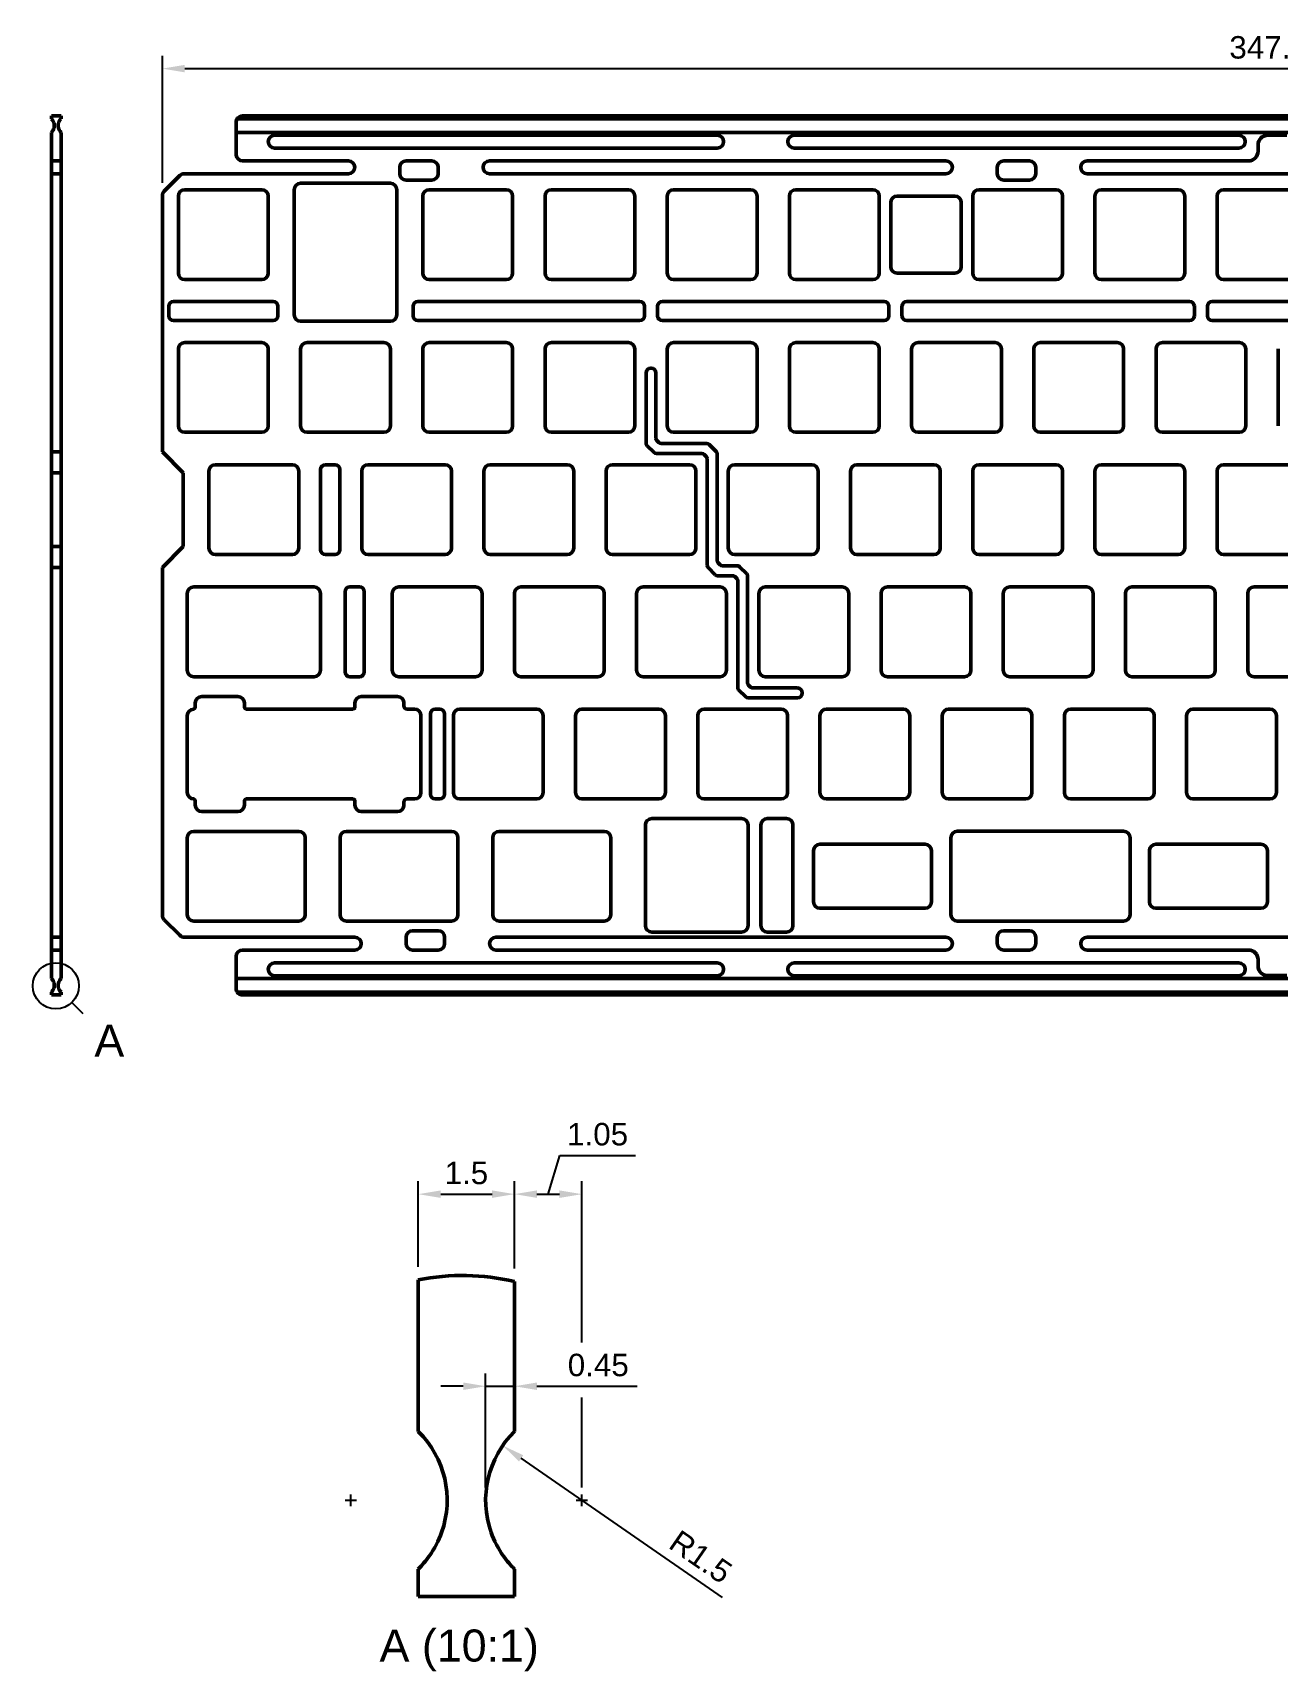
# Model space of a CAD drawing. Header units: millimetres. Extents: x 28 to 419, y 1 to 276.
# Drawn here: x 27.9 to 222, y 20.5 to 275.9 of the extents above; entities that cross this region are included whole.
import ezdxf

# ---------------------------------------------------------------- set-up
doc = ezdxf.new("R2010")
doc.units = ezdxf.units.MM
doc.header["$LTSCALE"] = 0.75
doc.linetypes.add('CENTER2', pattern=[28.575, 19.05, -3.175, 3.175, -3.175])
for name, color, linetype, lineweight in [('Annotations', 7, 'Continuous', 25), ('Center Lines', 7, 'CENTER2', 25), ('Dimensions', 7, 'Continuous', 25), ('Visible', 7, 'Continuous', 50)]:
    doc.layers.add(name, color=color, linetype=linetype, lineweight=lineweight)
doc.styles.get("Standard").update_dxf_attribs({"font": 'arial.ttf'})
doc.dimstyles.new('ISO-25', dxfattribs={"dimtxt": 3.5, "dimasz": 3.5, "dimexe": 2, "dimexo": 2, "dimgap": 1.5, "dimtad": 1, "dimdsep": 46, "dimtxsty": 'Standard', "dimcen": 0, "dimclrd": 256, "dimclre": 256, "dimclrt": 256, "dimazin": 2, "dimtp": 0.1, "dimtm": 0.1, "dimtfac": 0.714, "dimtmove": 0, "dimatfit": 3, "dimfxl": 1, "dimarcsym": 0})

# ---------------------------------------------------------------- blocks, each defined once
blk = doc.blocks.new('*U5')
at = {"layer": 'Center Lines', "color": 0, "linetype": 'Continuous', "ltscale": 0.75, "transparency": 16777216}
for p, q in [((-0.892969, 0), (0.892969, 0)), ((0, -0.892969), (0, 0.892969))]:
    blk.add_line(p, q, dxfattribs=at)
blk = doc.blocks.new('*U6')
at = {"layer": 'Center Lines', "color": 0, "linetype": 'Continuous', "ltscale": 0.75, "transparency": 16777216}
for p, q in [((-0.892969, 0), (0.892969, 0)), ((0, -0.892969), (0, 0.892969))]:
    blk.add_line(p, q, dxfattribs=at)
blk = doc.blocks.new('*D14')
at = {"layer": 'Defpoints', "color": 0, "transparency": 16777216}
for p in [(102.968876, 94.857708), (87.968876, 81.507489), (102.968876, 81.2521)]:
    blk.add_point(p, dxfattribs=at)
at = {"layer": 'Dimensions', "lineweight": -2, "transparency": 16777216}
for p, q in [((87.968876, 83.507489), (87.968876, 96.857708)), ((91.468876, 94.857708), (99.468876, 94.857708)), ((102.968876, 83.2521), (102.968876, 96.857708))]:
    blk.add_line(p, q, dxfattribs=at)
at = {"layer": 'Dimensions', "transparency": 16777216}
for points in [[(91.468876, 95.441042), (91.468876, 94.274375), (87.968876, 94.857708)], [(99.468876, 95.441042), (99.468876, 94.274375), (102.968876, 94.857708)]]:
    blk.add_solid(points, dxfattribs=at)
at = {"layer": 'Dimensions', "transparency": 16777216, "insert": (95.468876, 98.144714), "char_height": 3.5, "attachment_point": 5}
blk.add_mtext('1.5', dxfattribs=at)
blk = doc.blocks.new('*D15')
at = {"layer": 'Defpoints', "color": 0, "transparency": 16777216}
for p in [(113.468876, 94.857708), (102.968876, 81.2521), (113.468876, 47.137502)]:
    blk.add_point(p, dxfattribs=at)
at = {"layer": 'Dimensions', "lineweight": -2, "transparency": 16777216}
for p, q in [((108.218876, 94.857708), (110.029977, 100.894714)), ((110.029977, 100.894714), (121.818177, 100.894714)), ((102.968876, 83.2521), (102.968876, 96.857708)), ((106.468876, 94.857708), (109.968876, 94.857708)), ((113.468876, 71.741463), (113.468876, 96.857708)), ((113.468876, 49.137502), (113.468876, 63.167452))]:
    blk.add_line(p, q, dxfattribs=at)
at = {"layer": 'Dimensions', "transparency": 16777216}
for points in [[(106.468876, 95.441042), (106.468876, 94.274375), (102.968876, 94.857708)], [(109.968876, 95.441042), (109.968876, 94.274375), (113.468876, 94.857708)]]:
    blk.add_solid(points, dxfattribs=at)
at = {"layer": 'Dimensions', "transparency": 16777216, "insert": (115.924077, 104.181719), "char_height": 3.5, "attachment_point": 5}
blk.add_mtext('1.05', dxfattribs=at)
blk = doc.blocks.new('*D16')
at = {"layer": 'Defpoints', "color": 0, "transparency": 16777216}
for p in [(98.468876, 64.917452), (102.968876, 57.849644), (98.468876, 47.137502)]:
    blk.add_point(p, dxfattribs=at)
at = {"layer": 'Dimensions', "lineweight": -2, "transparency": 16777216}
for p, q in [((98.468876, 49.137502), (98.468876, 66.917452)), ((102.968876, 59.849644), (102.968876, 66.917452)), ((94.968876, 64.917452), (91.468876, 64.917452)), ((98.468876, 64.917452), (102.968876, 64.917452)), ((106.468876, 64.917452), (122.086543, 64.917452))]:
    blk.add_line(p, q, dxfattribs=at)
at = {"layer": 'Dimensions', "transparency": 16777216}
for points in [[(94.968876, 65.500785), (94.968876, 64.334119), (98.468876, 64.917452)], [(106.468876, 65.500785), (106.468876, 64.334119), (102.968876, 64.917452)]]:
    blk.add_solid(points, dxfattribs=at)
at = {"layer": 'Dimensions', "transparency": 16777216, "insert": (116.027709, 68.204457), "char_height": 3.5, "attachment_point": 5}
blk.add_mtext('0.45', dxfattribs=at)
blk = doc.blocks.new('*D17')
at = {"layer": 'Defpoints', "color": 0, "transparency": 16777216}
for p in [(113.468876, 47.137502), (125.805697, 38.605044)]:
    blk.add_point(p, dxfattribs=at)
at = {"layer": 'Dimensions', "lineweight": -2, "transparency": 16777216}
blk.add_line((135.37524, 31.986507), (104.010646, 53.679053), dxfattribs=at)
at = {"layer": 'Dimensions', "transparency": 16777216}
blk.add_solid([(104.342464, 54.158818), (103.678828, 53.199287), (101.132054, 55.669959)], dxfattribs=at)
at = {"layer": 'Dimensions', "transparency": 16777216, "insert": (132.002681, 38.315632), "char_height": 3.5, "attachment_point": 5, "rotation": 325.3312705}
blk.add_mtext('R1.5', dxfattribs=at)
blk = doc.blocks.new('*D18')
at = {"layer": 'Defpoints', "color": 0, "transparency": 16777216}
for p in [(395.685834, 270.313647), (48.073334, 250.514657), (395.685834, 250.514657)]:
    blk.add_point(p, dxfattribs=at)
at = {"layer": 'Dimensions', "lineweight": -2, "transparency": 16777216}
for p, q in [((48.073334, 252.514657), (48.073334, 272.313647)), ((395.685834, 252.514657), (395.685834, 272.313647)), ((51.573334, 270.313647), (392.185834, 270.313647))]:
    blk.add_line(p, q, dxfattribs=at)
at = {"layer": 'Dimensions', "transparency": 16777216}
for points in [[(51.573334, 270.89698), (51.573334, 269.730314), (48.073334, 270.313647)], [(392.185834, 270.89698), (392.185834, 269.730314), (395.685834, 270.313647)]]:
    blk.add_solid(points, dxfattribs=at)
at = {"layer": 'Dimensions', "transparency": 16777216, "insert": (221.879584, 273.601846), "char_height": 3.5, "attachment_point": 5}
blk.add_mtext('347.61', dxfattribs=at)

msp = doc.modelspace()

# ---------------------------------------------------------------- linework, layer by layer
at = {"layer": 'Annotations', "linetype": 'Continuous', "lineweight": 25}
msp.add_line((33.975, 124.76), (35.667, 123.029), dxfattribs=at)
msp.add_circle((31.463, 127.328), 3.592, dxfattribs=at)
at = {"layer": 'Visible', "extrusion": (1, -2e-16, 2.965e-13)}
for p, q in [((32.273, 262.929, 161.306), (30.773, 262.929, 161.306)), ((30.773, 256.929, 162.306), (30.773, 260.358, 162.306)), ((32.273, 256.929, 162.306), (32.273, 260.358, 162.306)), ((30.773, 255.929, 161.306), (32.273, 255.929, 161.306)), ((32.273, 253.929, 170.392), (30.773, 253.929, 170.392)), ((30.773, 253.636, 171.099), (30.773, 251.222, 173.513)), ((32.273, 253.636, 171.099), (32.273, 251.222, 173.513)), ((30.773, 210.566, 173.806), (30.773, 250.515, 173.806)), ((32.273, 250.515, 173.806), (32.273, 210.566, 173.806)), ((30.773, 207.304, 170.544), (30.773, 210.566, 173.806)), ((30.773, 210.566, 173.806), (32.273, 210.566, 173.806)), ((32.273, 210.566, 173.806), (32.273, 207.304, 170.544)), ((30.773, 195.829, 170.544), (30.773, 207.304, 170.544)), ((32.273, 207.304, 170.544), (30.773, 207.304, 170.544)), ((32.273, 207.304, 170.544), (32.273, 195.829, 170.544)), ((30.773, 192.566, 173.806), (30.773, 195.829, 170.544)), ((32.273, 195.829, 170.544), (30.773, 195.829, 170.544)), ((32.273, 195.829, 170.544), (32.273, 192.566, 173.806)), ((30.773, 138.331, 173.806), (30.773, 192.566, 173.806)), ((32.273, 192.566, 173.806), (30.773, 192.566, 173.806)), ((32.273, 192.566, 173.806), (32.273, 138.331, 173.806)), ((30.773, 137.623, 173.513), (30.773, 135.209, 171.099)), ((32.273, 137.623, 173.513), (32.273, 135.209, 171.099)), ((30.773, 134.916, 170.392), (32.273, 134.916, 170.392)), ((32.273, 132.916, 161.306), (30.773, 132.916, 161.306)), ((30.773, 128.488, 162.306), (30.773, 131.916, 162.306)), ((32.273, 128.488, 162.306), (32.273, 131.916, 162.306)), ((30.773, 125.916, 161.306), (32.273, 125.916, 161.306)), ((87.969, 57.85, 1623.062), (87.969, 81.507, 1623.062)), ((102.969, 57.85, 1623.062), (102.969, 81.252, 1623.062)), ((87.969, 32.138, 1613.062), (102.969, 32.138, 1613.062))]:
    msp.add_line(p, q, dxfattribs=at)
at = {"layer": 'Visible'}
for p, q in [((326.282, 262.5, 0.75), (59.753, 262.5, 0.75)), ((325.439, 262.929, 0.75), (60.573, 262.929, 0.75)), ((384.186, 260.358, 0.75), (59.573, 260.358, 0.75)), ((59.573, 256.929, 0.75), (59.573, 260.358, 0.75)), ((65.573, 259.929, 0.75), (134.573, 259.929, 0.75)), ((146.573, 259.929, 0.75), (215.88, 259.929, 0.75)), ((218.88, 257.429, 0.75), (218.88, 258.423, 0.75)), ((220.38, 259.923, 0.75), (223.38, 259.923, 0.75)), ((60.573, 255.929, 0.75), (77.073, 255.929, 0.75)), ((134.573, 257.929, 0.75), (65.573, 257.929, 0.75)), ((86.073, 255.929, 0.75), (90.073, 255.929, 0.75)), ((99.073, 255.929, 0.75), (170.226, 255.929, 0.75)), ((215.88, 257.929, 0.75), (146.573, 257.929, 0.75)), ((179.226, 255.929, 0.75), (183.226, 255.929, 0.75)), ((217.38, 255.929, 0.75), (192.226, 255.929, 0.75)), ((50.78, 253.636, 0.75), (48.366, 251.222, 0.75)), ((77.073, 253.929, 0.75), (51.488, 253.929, 0.75)), ((85.073, 253.929, 0.75), (85.073, 254.929, 0.75)), ((90.073, 252.929, 0.75), (86.073, 252.929, 0.75)), ((91.073, 254.929, 0.75), (91.073, 253.929, 0.75)), ((170.226, 253.929, 0.75), (99.073, 253.929, 0.75)), ((178.226, 253.929, 0.75), (178.226, 254.929, 0.75)), ((183.226, 252.929, 0.75), (179.226, 252.929, 0.75)), ((184.226, 254.929, 0.75), (184.226, 253.929, 0.75)), ((251.533, 253.929, 0.75), (192.226, 253.929, 0.75)), ((48.073, 250.515, 0.75), (48.073, 210.566, 0.75)), ((50.573, 238.429, 0.75), (50.573, 250.429, 0.75)), ((51.573, 251.429, 0.75), (63.573, 251.429, 0.75)), ((64.573, 250.429, 0.75), (64.573, 238.429, 0.75)), ((68.623, 231.929, 0.75), (68.623, 251.429, 0.75)), ((69.623, 252.429, 0.75), (83.623, 252.429, 0.75)), ((84.623, 251.429, 0.75), (84.623, 231.929, 0.75)), ((88.673, 238.429, 0.75), (88.673, 250.429, 0.75)), ((89.673, 251.429, 0.75), (101.673, 251.429, 0.75)), ((102.673, 250.429, 0.75), (102.673, 238.429, 0.75)), ((107.723, 238.429, 0.75), (107.723, 250.429, 0.75)), ((108.723, 251.429, 0.75), (120.723, 251.429, 0.75)), ((121.723, 250.429, 0.75), (121.723, 238.429, 0.75)), ((126.773, 238.429, 0.75), (126.773, 250.429, 0.75)), ((127.773, 251.429, 0.75), (139.773, 251.429, 0.75)), ((140.773, 250.429, 0.75), (140.773, 238.429, 0.75)), ((145.823, 238.429, 0.75), (145.823, 250.429, 0.75)), ((146.823, 251.429, 0.75), (158.823, 251.429, 0.75)), ((159.823, 250.429, 0.75), (159.823, 238.429, 0.75)), ((162.611, 250.429, 0.75), (171.611, 250.429, 0.75)), ((174.398, 238.429, 0.75), (174.398, 250.429, 0.75)), ((175.398, 251.429, 0.75), (187.398, 251.429, 0.75)), ((188.398, 250.429, 0.75), (188.398, 238.429, 0.75)), ((193.448, 238.429, 0.75), (193.448, 250.429, 0.75)), ((194.448, 251.429, 0.75), (206.448, 251.429, 0.75)), ((207.448, 250.429, 0.75), (207.448, 238.429, 0.75)), ((212.498, 238.429, 0.75), (212.498, 250.429, 0.75)), ((213.498, 251.429, 0.75), (225.498, 251.429, 0.75)), ((161.611, 239.429, 0.75), (161.611, 249.429, 0.75)), ((172.611, 249.429, 0.75), (172.611, 239.429, 0.75)), ((171.611, 238.429, 0.75), (162.611, 238.429, 0.75)), ((63.573, 237.429, 0.75), (51.573, 237.429, 0.75)), ((101.673, 237.429, 0.75), (89.673, 237.429, 0.75)), ((120.723, 237.429, 0.75), (108.723, 237.429, 0.75)), ((139.773, 237.429, 0.75), (127.773, 237.429, 0.75)), ((158.823, 237.429, 0.75), (146.823, 237.429, 0.75)), ((187.398, 237.429, 0.75), (175.398, 237.429, 0.75)), ((206.448, 237.429, 0.75), (194.448, 237.429, 0.75)), ((225.498, 237.429, 0.75), (213.498, 237.429, 0.75)), ((49.073, 231.773, 0.75), (49.073, 233.273, 0.75)), ((49.823, 234.023, 0.75), (65.323, 234.023, 0.75)), ((66.073, 233.273, 0.75), (66.073, 231.773, 0.75)), ((87.173, 231.773, 0.75), (87.173, 233.273, 0.75)), ((87.923, 234.023, 0.75), (122.473, 234.023, 0.75)), ((123.223, 233.273, 0.75), (123.223, 231.773, 0.75)), ((125.273, 231.773, 0.75), (125.273, 233.273, 0.75)), ((126.023, 234.023, 0.75), (160.573, 234.023, 0.75)), ((161.323, 233.273, 0.75), (161.323, 231.773, 0.75)), ((163.373, 231.773, 0.75), (163.373, 233.273, 0.75)), ((164.123, 234.023, 0.75), (208.198, 234.023, 0.75)), ((208.948, 233.273, 0.75), (208.948, 231.773, 0.75)), ((210.998, 231.773, 0.75), (210.998, 233.273, 0.75)), ((211.748, 234.023, 0.75), (255.823, 234.023, 0.75)), ((65.323, 231.023, 0.75), (49.823, 231.023, 0.75)), ((83.623, 230.929, 0.75), (69.623, 230.929, 0.75)), ((122.473, 231.023, 0.75), (87.923, 231.023, 0.75)), ((160.573, 231.023, 0.75), (126.023, 231.023, 0.75)), ((208.198, 231.023, 0.75), (164.123, 231.023, 0.75)), ((255.823, 231.023, 0.75), (211.748, 231.023, 0.75)), ((51.573, 227.616, 0.75), (63.573, 227.616, 0.75)), ((70.623, 227.616, 0.75), (82.623, 227.616, 0.75)), ((89.673, 227.616, 0.75), (101.673, 227.616, 0.75)), ((108.723, 227.616, 0.75), (120.723, 227.616, 0.75)), ((127.773, 227.616, 0.75), (139.773, 227.616, 0.75)), ((146.823, 227.616, 0.75), (158.823, 227.616, 0.75)), ((165.873, 227.616, 0.75), (177.873, 227.616, 0.75)), ((184.923, 227.616, 0.75), (196.923, 227.616, 0.75)), ((203.973, 227.616, 0.75), (215.973, 227.616, 0.75)), ((50.573, 214.616, 0.75), (50.573, 226.616, 0.75)), ((64.573, 226.616, 0.75), (64.573, 214.616, 0.75)), ((69.623, 214.616, 0.75), (69.623, 226.616, 0.75)), ((83.623, 226.616, 0.75), (83.623, 214.616, 0.75)), ((88.673, 214.616, 0.75), (88.673, 226.616, 0.75)), ((102.673, 226.616, 0.75), (102.673, 214.616, 0.75)), ((107.723, 214.616, 0.75), (107.723, 226.616, 0.75)), ((121.723, 226.616, 0.75), (121.723, 214.616, 0.75)), ((126.773, 214.616, 0.75), (126.773, 226.616, 0.75)), ((140.773, 226.616, 0.75), (140.773, 214.616, 0.75)), ((145.823, 214.616, 0.75), (145.823, 226.616, 0.75)), ((159.823, 226.616, 0.75), (159.823, 214.616, 0.75)), ((164.873, 214.616, 0.75), (164.873, 226.616, 0.75)), ((178.873, 226.616, 0.75), (178.873, 214.616, 0.75)), ((183.923, 214.616, 0.75), (183.923, 226.616, 0.75)), ((197.923, 226.616, 0.75), (197.923, 214.616, 0.75)), ((202.973, 214.616, 0.75), (202.973, 226.616, 0.75)), ((216.973, 226.616, 0.75), (216.973, 214.616, 0.75)), ((222.023, 214.616, 0.75), (222.023, 226.616, 0.75)), ((123.473, 211.923, 0.75), (123.473, 222.866, 0.75)), ((124.223, 223.616, 0.75), (124.273, 223.616, 0.75)), ((125.023, 222.866, 0.75), (125.023, 212.673, 0.75)), ((63.573, 213.616, 0.75), (51.573, 213.616, 0.75)), ((82.623, 213.616, 0.75), (70.623, 213.616, 0.75)), ((101.673, 213.616, 0.75), (89.673, 213.616, 0.75)), ((120.723, 213.616, 0.75), (108.723, 213.616, 0.75)), ((125.477, 212.013, 0.75), (125.17, 212.32, 0.75)), ((139.773, 213.616, 0.75), (127.773, 213.616, 0.75)), ((158.823, 213.616, 0.75), (146.823, 213.616, 0.75)), ((177.873, 213.616, 0.75), (165.873, 213.616, 0.75)), ((196.923, 213.616, 0.75), (184.923, 213.616, 0.75)), ((215.973, 213.616, 0.75), (203.973, 213.616, 0.75)), ((48.073, 210.566, 0.75), (51.336, 207.304, 0.75)), ((124.727, 210.463, 0.75), (123.62, 211.57, 0.75)), ((132.191, 210.316, 0.75), (125.08, 210.316, 0.75)), ((125.83, 211.866, 0.75), (132.941, 211.866, 0.75)), ((132.545, 210.17, 0.75), (132.852, 209.863, 0.75)), ((132.998, 192.873, 0.75), (132.998, 209.509, 0.75)), ((133.295, 211.72, 0.75), (134.402, 210.613, 0.75)), ((134.548, 210.259, 0.75), (134.548, 193.623, 0.75)), ((51.336, 207.304, 0.75), (51.336, 195.829, 0.75)), ((55.336, 195.566, 0.75), (55.336, 207.566, 0.75)), ((56.336, 208.566, 0.75), (68.336, 208.566, 0.75)), ((69.336, 207.566, 0.75), (69.336, 195.566, 0.75)), ((72.742, 195.316, 0.75), (72.742, 207.816, 0.75)), ((73.492, 208.566, 0.75), (74.992, 208.566, 0.75)), ((75.742, 207.816, 0.75), (75.742, 195.316, 0.75)), ((79.148, 195.566, 0.75), (79.148, 207.566, 0.75)), ((80.148, 208.566, 0.75), (92.148, 208.566, 0.75)), ((93.148, 207.566, 0.75), (93.148, 195.566, 0.75)), ((98.198, 195.566, 0.75), (98.198, 207.566, 0.75)), ((99.198, 208.566, 0.75), (111.198, 208.566, 0.75)), ((112.198, 207.566, 0.75), (112.198, 195.566, 0.75)), ((117.248, 195.566, 0.75), (117.248, 207.566, 0.75)), ((118.248, 208.566, 0.75), (130.248, 208.566, 0.75)), ((131.248, 207.566, 0.75), (131.248, 195.566, 0.75)), ((136.298, 195.566, 0.75), (136.298, 207.566, 0.75)), ((137.298, 208.566, 0.75), (149.298, 208.566, 0.75)), ((150.298, 207.566, 0.75), (150.298, 195.566, 0.75)), ((155.348, 195.566, 0.75), (155.348, 207.566, 0.75)), ((156.348, 208.566, 0.75), (168.348, 208.566, 0.75)), ((169.348, 207.566, 0.75), (169.348, 195.566, 0.75)), ((174.398, 195.566, 0.75), (174.398, 207.566, 0.75)), ((175.398, 208.566, 0.75), (187.398, 208.566, 0.75)), ((188.398, 207.566, 0.75), (188.398, 195.566, 0.75)), ((193.448, 195.566, 0.75), (193.448, 207.566, 0.75)), ((194.448, 208.566, 0.75), (206.448, 208.566, 0.75)), ((207.448, 207.566, 0.75), (207.448, 195.566, 0.75)), ((212.498, 195.566, 0.75), (212.498, 207.566, 0.75)), ((213.498, 208.566, 0.75), (225.498, 208.566, 0.75)), ((51.336, 195.829, 0.75), (48.073, 192.566, 0.75)), ((68.336, 194.566, 0.75), (56.336, 194.566, 0.75)), ((74.992, 194.566, 0.75), (73.492, 194.566, 0.75)), ((92.148, 194.566, 0.75), (80.148, 194.566, 0.75)), ((111.198, 194.566, 0.75), (99.198, 194.566, 0.75)), ((130.248, 194.566, 0.75), (118.248, 194.566, 0.75)), ((149.298, 194.566, 0.75), (137.298, 194.566, 0.75)), ((168.348, 194.566, 0.75), (156.348, 194.566, 0.75)), ((187.398, 194.566, 0.75), (175.398, 194.566, 0.75)), ((206.448, 194.566, 0.75), (194.448, 194.566, 0.75)), ((225.498, 194.566, 0.75), (213.498, 194.566, 0.75)), ((48.073, 192.566, 0.75), (48.073, 138.331, 0.75)), ((134.252, 191.413, 0.75), (133.145, 192.52, 0.75)), ((135.002, 192.963, 0.75), (134.695, 193.27, 0.75)), ((135.355, 192.816, 0.75), (137.704, 192.816, 0.75)), ((138.057, 192.67, 0.75), (139.164, 191.563, 0.75)), ((52.956, 189.516, 0.75), (71.718, 189.516, 0.75)), ((77.302, 189.516, 0.75), (78.802, 189.516, 0.75)), ((84.911, 189.516, 0.75), (96.911, 189.516, 0.75)), ((103.961, 189.516, 0.75), (115.961, 189.516, 0.75)), ((123.011, 189.516, 0.75), (135.011, 189.516, 0.75)), ((136.954, 191.266, 0.75), (134.605, 191.266, 0.75)), ((137.307, 191.12, 0.75), (137.614, 190.813, 0.75)), ((137.761, 173.823, 0.75), (137.761, 190.459, 0.75)), ((139.311, 191.209, 0.75), (139.311, 174.573, 0.75)), ((142.061, 189.516, 0.75), (154.061, 189.516, 0.75)), ((161.111, 189.516, 0.75), (173.111, 189.516, 0.75)), ((180.161, 189.516, 0.75), (192.161, 189.516, 0.75)), ((199.211, 189.516, 0.75), (211.211, 189.516, 0.75)), ((218.261, 189.516, 0.75), (230.261, 189.516, 0.75)), ((51.956, 176.516, 0.75), (51.956, 188.516, 0.75)), ((72.718, 188.516, 0.75), (72.718, 176.516, 0.75)), ((76.552, 176.266, 0.75), (76.552, 188.766, 0.75)), ((79.552, 188.766, 0.75), (79.552, 176.266, 0.75)), ((83.911, 176.516, 0.75), (83.911, 188.516, 0.75)), ((97.911, 188.516, 0.75), (97.911, 176.516, 0.75)), ((102.961, 176.516, 0.75), (102.961, 188.516, 0.75)), ((116.961, 188.516, 0.75), (116.961, 176.516, 0.75)), ((122.011, 176.516, 0.75), (122.011, 188.516, 0.75)), ((136.011, 188.516, 0.75), (136.011, 176.516, 0.75)), ((141.061, 176.516, 0.75), (141.061, 188.516, 0.75)), ((155.061, 188.516, 0.75), (155.061, 176.516, 0.75)), ((160.111, 176.516, 0.75), (160.111, 188.516, 0.75)), ((174.111, 188.516, 0.75), (174.111, 176.516, 0.75)), ((179.161, 176.516, 0.75), (179.161, 188.516, 0.75)), ((193.161, 188.516, 0.75), (193.161, 176.516, 0.75)), ((198.211, 176.516, 0.75), (198.211, 188.516, 0.75)), ((212.211, 188.516, 0.75), (212.211, 176.516, 0.75)), ((217.261, 176.516, 0.75), (217.261, 188.516, 0.75)), ((71.718, 175.516, 0.75), (52.956, 175.516, 0.75)), ((78.802, 175.516, 0.75), (77.302, 175.516, 0.75)), ((96.911, 175.516, 0.75), (84.911, 175.516, 0.75)), ((115.961, 175.516, 0.75), (103.961, 175.516, 0.75)), ((135.011, 175.516, 0.75), (123.011, 175.516, 0.75)), ((139.764, 173.913, 0.75), (139.457, 174.22, 0.75)), ((140.118, 173.766, 0.75), (147.086, 173.766, 0.75)), ((154.061, 175.516, 0.75), (142.061, 175.516, 0.75)), ((173.111, 175.516, 0.75), (161.111, 175.516, 0.75)), ((192.161, 175.516, 0.75), (180.161, 175.516, 0.75)), ((211.211, 175.516, 0.75), (199.211, 175.516, 0.75)), ((230.261, 175.516, 0.75), (218.261, 175.516, 0.75)), ((53.2, 170.765, 0.75), (53.2, 171.428, 0.75)), ((54.2, 172.428, 0.75), (59.855, 172.428, 0.75)), ((60.855, 171.428, 0.75), (60.855, 170.766, 0.75)), ((78.076, 170.766, 0.75), (78.076, 171.428, 0.75)), ((79.076, 172.428, 0.75), (84.731, 172.428, 0.75)), ((85.731, 171.428, 0.75), (85.731, 170.966, 0.75)), ((139.014, 172.363, 0.75), (137.907, 173.47, 0.75)), ((147.086, 172.216, 0.75), (139.368, 172.216, 0.75)), ((147.836, 173.016, 0.75), (147.836, 172.966, 0.75)), ((51.956, 157.466, 0.75), (51.956, 169.466, 0.75)), ((61.155, 170.466, 0.75), (77.776, 170.466, 0.75)), ((86.231, 170.466, 0.75), (87.386, 170.466, 0.75)), ((88.386, 169.466, 0.75), (88.386, 157.466, 0.75)), ((89.852, 157.216, 0.75), (89.852, 169.716, 0.75)), ((90.602, 170.466, 0.75), (91.302, 170.466, 0.75)), ((92.052, 169.716, 0.75), (92.052, 157.216, 0.75)), ((93.436, 157.466, 0.75), (93.436, 169.466, 0.75)), ((94.436, 170.466, 0.75), (106.436, 170.466, 0.75)), ((107.436, 169.466, 0.75), (107.436, 157.466, 0.75)), ((112.486, 157.466, 0.75), (112.486, 169.466, 0.75)), ((113.486, 170.466, 0.75), (125.486, 170.466, 0.75)), ((126.486, 169.466, 0.75), (126.486, 157.466, 0.75)), ((131.536, 157.466, 0.75), (131.536, 169.466, 0.75)), ((132.536, 170.466, 0.75), (144.536, 170.466, 0.75)), ((145.536, 169.466, 0.75), (145.536, 157.466, 0.75)), ((150.586, 157.466, 0.75), (150.586, 169.466, 0.75)), ((151.586, 170.466, 0.75), (163.586, 170.466, 0.75)), ((164.586, 169.466, 0.75), (164.586, 157.466, 0.75)), ((169.636, 157.466, 0.75), (169.636, 169.466, 0.75)), ((170.636, 170.466, 0.75), (182.636, 170.466, 0.75)), ((183.636, 169.466, 0.75), (183.636, 157.466, 0.75)), ((188.686, 157.466, 0.75), (188.686, 169.466, 0.75)), ((189.686, 170.466, 0.75), (201.686, 170.466, 0.75)), ((202.686, 169.466, 0.75), (202.686, 157.466, 0.75)), ((207.736, 157.466, 0.75), (207.736, 169.466, 0.75)), ((208.736, 170.466, 0.75), (220.736, 170.466, 0.75)), ((221.736, 169.466, 0.75), (221.736, 157.466, 0.75)), ((53.2, 155.504, 0.75), (53.2, 156.168, 0.75)), ((60.855, 156.166, 0.75), (60.855, 155.504, 0.75)), ((77.776, 156.466, 0.75), (61.155, 156.466, 0.75)), ((78.076, 155.504, 0.75), (78.076, 156.166, 0.75)), ((85.731, 155.966, 0.75), (85.731, 155.504, 0.75)), ((87.386, 156.466, 0.75), (86.231, 156.466, 0.75)), ((91.302, 156.466, 0.75), (90.602, 156.466, 0.75)), ((106.436, 156.466, 0.75), (94.436, 156.466, 0.75)), ((125.486, 156.466, 0.75), (113.486, 156.466, 0.75)), ((144.536, 156.466, 0.75), (132.536, 156.466, 0.75)), ((163.586, 156.466, 0.75), (151.586, 156.466, 0.75)), ((182.636, 156.466, 0.75), (170.636, 156.466, 0.75)), ((201.686, 156.466, 0.75), (189.686, 156.466, 0.75)), ((220.736, 156.466, 0.75), (208.736, 156.466, 0.75)), ((59.855, 154.504, 0.75), (54.2, 154.504, 0.75)), ((84.731, 154.504, 0.75), (79.076, 154.504, 0.75)), ((124.377, 153.416, 0.75), (138.377, 153.416, 0.75)), ((142.377, 153.416, 0.75), (145.377, 153.416, 0.75)), ((52.956, 151.416, 0.75), (69.336, 151.416, 0.75)), ((76.768, 151.416, 0.75), (93.148, 151.416, 0.75)), ((100.581, 151.416, 0.75), (116.961, 151.416, 0.75)), ((123.377, 136.716, 0.75), (123.377, 152.416, 0.75)), ((139.377, 152.416, 0.75), (139.377, 136.716, 0.75)), ((141.377, 136.716, 0.75), (141.377, 152.416, 0.75)), ((146.377, 152.416, 0.75), (146.377, 136.716, 0.75)), ((171.993, 151.417, 0.75), (197.923, 151.417, 0.75)), ((51.956, 138.416, 0.75), (51.956, 150.416, 0.75)), ((70.336, 150.416, 0.75), (70.336, 138.416, 0.75)), ((75.768, 138.416, 0.75), (75.768, 150.416, 0.75)), ((94.148, 150.416, 0.75), (94.148, 138.416, 0.75)), ((99.581, 138.416, 0.75), (99.581, 150.416, 0.75)), ((117.961, 150.416, 0.75), (117.961, 138.416, 0.75)), ((149.587, 140.416, 0.75), (149.587, 148.416, 0.75)), ((150.587, 149.416, 0.75), (166.967, 149.416, 0.75)), ((167.967, 148.416, 0.75), (167.967, 140.416, 0.75)), ((170.993, 138.417, 0.75), (170.993, 150.417, 0.75)), ((198.923, 150.417, 0.75), (198.923, 138.417, 0.75)), ((201.949, 140.416, 0.75), (201.949, 148.416, 0.75)), ((202.949, 149.416, 0.75), (219.329, 149.416, 0.75)), ((220.329, 148.416, 0.75), (220.329, 140.416, 0.75)), ((166.967, 139.416, 0.75), (150.587, 139.416, 0.75)), ((219.329, 139.416, 0.75), (202.949, 139.416, 0.75)), ((48.366, 137.623, 0.75), (50.78, 135.209, 0.75)), ((69.336, 137.416, 0.75), (52.956, 137.416, 0.75)), ((93.148, 137.416, 0.75), (76.768, 137.416, 0.75)), ((87.073, 135.916, 0.75), (91.073, 135.916, 0.75)), ((116.961, 137.416, 0.75), (100.581, 137.416, 0.75)), ((138.377, 135.716, 0.75), (124.377, 135.716, 0.75)), ((145.377, 135.716, 0.75), (142.377, 135.716, 0.75)), ((197.923, 137.417, 0.75), (171.993, 137.417, 0.75)), ((179.226, 135.916, 0.75), (183.226, 135.916, 0.75)), ((51.488, 134.916, 0.75), (78.073, 134.916, 0.75)), ((78.073, 132.916, 0.75), (60.573, 132.916, 0.75)), ((86.073, 133.916, 0.75), (86.073, 134.916, 0.75)), ((91.073, 132.916, 0.75), (87.073, 132.916, 0.75)), ((92.073, 134.916, 0.75), (92.073, 133.916, 0.75)), ((100.073, 134.916, 0.75), (170.226, 134.916, 0.75)), ((170.226, 132.916, 0.75), (100.073, 132.916, 0.75)), ((178.226, 133.916, 0.75), (178.226, 134.916, 0.75)), ((183.226, 132.916, 0.75), (179.226, 132.916, 0.75)), ((184.226, 134.916, 0.75), (184.226, 133.916, 0.75)), ((192.226, 134.916, 0.75), (251.533, 134.916, 0.75)), ((217.38, 132.916, 0.75), (192.226, 132.916, 0.75)), ((59.573, 128.488, 0.75), (59.573, 131.916, 0.75)), ((65.573, 130.916, 0.75), (134.573, 130.916, 0.75)), ((146.573, 130.916, 0.75), (215.88, 130.916, 0.75)), ((218.88, 130.423, 0.75), (218.88, 131.416, 0.75)), ((59.573, 128.488, 0.75), (384.186, 128.488, 0.75)), ((134.573, 128.916, 0.75), (65.573, 128.916, 0.75)), ((215.88, 128.916, 0.75), (146.573, 128.916, 0.75)), ((223.38, 128.923, 0.75), (220.38, 128.923, 0.75)), ((384.007, 126.345, 0.75), (59.753, 126.345, 0.75)), ((60.573, 125.916, 0.75), (383.186, 125.916, 0.75))]:
    msp.add_line(p, q, dxfattribs=at)
at = {"layer": 'Visible', "extrusion": (1, -2e-16, 2.965e-13)}
for centre, radius, start, end in [((261.929, 161.306, 30.773), 1, 0, 55.16506), ((261.929, 161.306, 32.273), 1, 0, 55.16506), ((256.929, 161.306, 30.773), 1, 90, 180), ((252.929, 170.392, 30.773), 1, 0, 45), ((250.515, 172.806, 30.773), 1, 45, 90), ((250.515, 172.806, 32.273), 1, 45, 90), ((138.331, 172.806, 30.773), 1, 90, 135), ((138.331, 172.806, 32.273), 1, 90, 135), ((135.916, 170.392, 30.773), 1, 135, 180), ((131.916, 161.306, 30.773), 1, 0, 90), ((126.916, 161.306, 30.773), 1, 124.83494, 180), ((126.916, 161.306, 32.273), 1, 124.83494, 180), ((42.138, 1613.062, 87.969), 10, 124.83494, 180), ((42.138, 1613.062, 102.969), 10, 124.83494, 180)]:
    msp.add_arc(centre, radius, start, end, dxfattribs=at)
at = {"layer": 'Visible', "extrusion": (2.965e-13, -2e-16, -1)}
for centre, radius, start, end in [((-29.723, 261.429, -162.306), 1.5, 160.52878, 225.573), ((-33.323, 261.429, -162.306), 1.5, 314.427, 19.47122), ((-33.323, 127.416, -162.306), 1.5, 340.52878, 45.573), ((-94.871, 46.252, -1623.062), 35.924, 78.92323, 103.02762), ((-113.469, 47.138, -1623.062), 15, 340.52878, 45.573)]:
    msp.add_arc(centre, radius, start, end, dxfattribs=at)
at = {"layer": 'Visible', "extrusion": (1, 0, 0)}
for centre, start, end in [((261.429, 1.8, 59.573), 224.427, 289.47122), ((127.416, 1.8, 59.573), 250.52878, 315.573)]:
    msp.add_arc(centre, 1.5, start, end, dxfattribs=at)
at = {"layer": 'Visible'}
for centre, radius, start, end in [((60.573, 261.929, 0.75), 1, 90, 145.16506), ((217.38, 257.429, 0.75), 1.5, 270, 0), ((49.073, 250.515, 0.75), 1, 135, 180), ((51.573, 250.429, 0.75), 1, 90, 180), ((69.623, 251.429, 0.75), 1, 90, 180), ((83.623, 251.429, 0.75), 1, 0, 90), ((89.673, 250.429, 0.75), 1, 90, 180), ((139.773, 250.429, 0.75), 1, 0, 90), ((146.823, 250.429, 0.75), 1, 90, 180), ((194.448, 238.429, 0.75), 1, 180, 270), ((69.623, 231.929, 0.75), 1, 180, 270), ((83.623, 231.929, 0.75), 1, 270, 0), ((139.773, 226.616, 0.75), 1, 0, 90), ((146.823, 226.616, 0.75), 1, 90, 180), ((215.973, 226.616, 0.75), 1, 0, 90), ((89.673, 214.616, 0.75), 1, 180, 270), ((168.348, 207.566, 0.75), 1, 0, 90), ((187.398, 207.566, 0.75), 1, 0, 90), ((68.336, 195.566, 0.75), 1, 270, 0), ((92.148, 195.566, 0.75), 1, 270, 0), ((137.298, 195.566, 0.75), 1, 180, 270), ((61.155, 170.766, 0.75), 0.3, 180, 270), ((90.602, 169.716, 0.75), 0.75, 90, 180), ((91.302, 169.716, 0.75), 0.75, 0, 90), ((106.436, 169.466, 0.75), 1, 0, 90), ((144.536, 169.466, 0.75), 1, 0, 90), ((220.736, 169.466, 0.75), 1, 0, 90), ((61.155, 156.166, 0.75), 0.3, 90, 180), ((77.776, 156.166, 0.75), 0.3, 0, 90), ((90.602, 157.216, 0.75), 0.75, 180, 270), ((91.302, 157.216, 0.75), 0.75, 270, 0), ((125.486, 157.466, 0.75), 1, 270, 0), ((201.686, 157.466, 0.75), 1, 270, 0), ((142.377, 152.416, 0.75), 1, 90, 180), ((150.587, 148.416, 0.75), 1, 90, 180), ((166.967, 148.416, 0.75), 1, 0, 90), ((202.949, 148.416, 0.75), 1, 90, 180), ((219.329, 148.416, 0.75), 1, 0, 90), ((49.073, 138.331, 0.75), 1, 180, 225), ((150.587, 140.416, 0.75), 1, 180, 270), ((166.967, 140.416, 0.75), 1, 270, 0), ((202.949, 140.416, 0.75), 1, 180, 270), ((219.329, 140.416, 0.75), 1, 270, 0), ((138.377, 136.716, 0.75), 1, 270, 0), ((217.38, 131.416, 0.75), 1.5, 0, 90), ((134.573, 129.916, 0.75), 1, 270, 90), ((215.88, 129.916, 0.75), 1, 270, 90), ((29.723, 127.416, 162.306), 1.5, 340.52878, 45.573), ((60.573, 126.916, 0.75), 1, 214.83494, 270), ((77.469, 47.138, 1623.062), 15, 340.52878, 45.573)]:
    msp.add_arc(centre, radius, start, end, dxfattribs=at)
at = {"layer": 'Visible', "extrusion": (0, 0, -1)}
for centre, radius, start, end in [((-65.573, 258.929, -0.75), 1, 270, 90), ((-134.573, 258.929, -0.75), 1, 90, 270), ((-146.573, 258.929, -0.75), 1, 270, 90), ((-215.88, 258.929, -0.75), 1, 90, 270), ((-220.38, 258.423, -0.75), 1.5, 0, 90), ((-60.573, 256.929, -0.75), 1, 270, 0), ((-77.073, 254.929, -0.75), 1, 90, 270), ((-86.073, 254.929, -0.75), 1, 0, 90), ((-90.073, 254.929, -0.75), 1, 90, 180), ((-99.073, 254.929, -0.75), 1, 270, 90), ((-170.226, 254.929, -0.75), 1, 90, 270), ((-179.226, 254.929, -0.75), 1, 0, 90), ((-183.226, 254.929, -0.75), 1, 90, 180), ((-192.226, 254.929, -0.75), 1, 270, 90), ((-51.488, 252.929, -0.75), 1, 45, 90), ((-86.073, 253.929, -0.75), 1, 270, 0), ((-90.073, 253.929, -0.75), 1, 180, 270), ((-179.226, 253.929, -0.75), 1, 270, 0), ((-183.226, 253.929, -0.75), 1, 180, 270), ((-63.573, 250.429, -0.75), 1, 90, 180), ((-101.673, 250.429, -0.75), 1, 90, 180), ((-108.723, 250.429, -0.75), 1, 0, 90), ((-120.723, 250.429, -0.75), 1, 90, 180), ((-127.773, 250.429, -0.75), 1, 0, 90), ((-158.823, 250.429, -0.75), 1, 90, 180), ((-162.611, 249.429, -0.75), 1, 0, 90), ((-171.611, 249.429, -0.75), 1, 90, 180), ((-175.398, 250.429, -0.75), 1, 0, 90), ((-187.398, 250.429, -0.75), 1, 90, 180), ((-194.448, 250.429, -0.75), 1, 0, 90), ((-206.448, 250.429, -0.75), 1, 90, 180), ((-213.498, 250.429, -0.75), 1, 0, 90), ((-51.573, 238.429, -0.75), 1, 270, 0), ((-63.573, 238.429, -0.75), 1, 180, 270), ((-89.673, 238.429, -0.75), 1, 270, 0), ((-101.673, 238.429, -0.75), 1, 180, 270), ((-108.723, 238.429, -0.75), 1, 270, 0), ((-120.723, 238.429, -0.75), 1, 180, 270), ((-127.773, 238.429, -0.75), 1, 270, 0), ((-139.773, 238.429, -0.75), 1, 180, 270), ((-146.823, 238.429, -0.75), 1, 270, 0), ((-158.823, 238.429, -0.75), 1, 180, 270), ((-162.611, 239.429, -0.75), 1, 270, 0), ((-171.611, 239.429, -0.75), 1, 180, 270), ((-175.398, 238.429, -0.75), 1, 270, 0), ((-187.398, 238.429, -0.75), 1, 180, 270), ((-206.448, 238.429, -0.75), 1, 180, 270), ((-213.498, 238.429, -0.75), 1, 270, 0), ((-49.823, 233.273, -0.75), 0.75, 0, 90), ((-65.323, 233.273, -0.75), 0.75, 90, 180), ((-87.923, 233.273, -0.75), 0.75, 0, 90), ((-122.473, 233.273, -0.75), 0.75, 90, 180), ((-126.023, 233.273, -0.75), 0.75, 0, 90), ((-160.573, 233.273, -0.75), 0.75, 90, 180), ((-164.123, 233.273, -0.75), 0.75, 0, 90), ((-208.198, 233.273, -0.75), 0.75, 90, 180), ((-211.748, 233.273, -0.75), 0.75, 0, 90), ((-49.823, 231.773, -0.75), 0.75, 270, 0), ((-65.323, 231.773, -0.75), 0.75, 180, 270), ((-87.923, 231.773, -0.75), 0.75, 270, 0), ((-122.473, 231.773, -0.75), 0.75, 180, 270), ((-126.023, 231.773, -0.75), 0.75, 270, 0), ((-160.573, 231.773, -0.75), 0.75, 180, 270), ((-164.123, 231.773, -0.75), 0.75, 270, 0), ((-208.198, 231.773, -0.75), 0.75, 180, 270), ((-211.748, 231.773, -0.75), 0.75, 270, 0), ((-51.573, 226.616, -0.75), 1, 0, 90), ((-63.573, 226.616, -0.75), 1, 90, 180), ((-70.623, 226.616, -0.75), 1, 0, 90), ((-82.623, 226.616, -0.75), 1, 90, 180), ((-89.673, 226.616, -0.75), 1, 0, 90), ((-101.673, 226.616, -0.75), 1, 90, 180), ((-108.723, 226.616, -0.75), 1, 0, 90), ((-120.723, 226.616, -0.75), 1, 90, 180), ((-127.773, 226.616, -0.75), 1, 0, 90), ((-158.823, 226.616, -0.75), 1, 90, 180), ((-165.873, 226.616, -0.75), 1, 0, 90), ((-177.873, 226.616, -0.75), 1, 90, 180), ((-184.923, 226.616, -0.75), 1, 0, 90), ((-196.923, 226.616, -0.75), 1, 90, 180), ((-203.973, 226.616, -0.75), 1, 0, 90), ((-124.223, 222.866, -0.75), 0.75, 0, 90), ((-124.273, 222.866, -0.75), 0.75, 90, 180), ((-51.573, 214.616, -0.75), 1, 270, 0), ((-63.573, 214.616, -0.75), 1, 180, 270), ((-70.623, 214.616, -0.75), 1, 270, 0), ((-82.623, 214.616, -0.75), 1, 180, 270), ((-101.673, 214.616, -0.75), 1, 180, 270), ((-108.723, 214.616, -0.75), 1, 270, 0), ((-120.723, 214.616, -0.75), 1, 180, 270), ((-127.773, 214.616, -0.75), 1, 270, 0), ((-139.773, 214.616, -0.75), 1, 180, 270), ((-146.823, 214.616, -0.75), 1, 270, 0), ((-158.823, 214.616, -0.75), 1, 180, 270), ((-165.873, 214.616, -0.75), 1, 270, 0), ((-177.873, 214.616, -0.75), 1, 180, 270), ((-184.923, 214.616, -0.75), 1, 270, 0), ((-196.923, 214.616, -0.75), 1, 180, 270), ((-203.973, 214.616, -0.75), 1, 270, 0), ((-215.973, 214.616, -0.75), 1, 180, 270), ((-125.523, 212.673, -0.75), 0.5, 315, 0), ((-125.83, 212.366, -0.75), 0.5, 270, 315), ((-123.973, 211.923, -0.75), 0.5, 315, 0), ((-125.08, 210.816, -0.75), 0.5, 270, 315), ((-132.191, 209.816, -0.75), 0.5, 90, 135), ((-132.498, 209.509, -0.75), 0.5, 135, 180), ((-132.941, 211.366, -0.75), 0.5, 90, 135), ((-134.048, 210.259, -0.75), 0.5, 135, 180), ((-56.336, 207.566, -0.75), 1, 0, 90), ((-68.336, 207.566, -0.75), 1, 90, 180), ((-73.492, 207.816, -0.75), 0.75, 0, 90), ((-74.992, 207.816, -0.75), 0.75, 90, 180), ((-80.148, 207.566, -0.75), 1, 0, 90), ((-92.148, 207.566, -0.75), 1, 90, 180), ((-99.198, 207.566, -0.75), 1, 0, 90), ((-111.198, 207.566, -0.75), 1, 90, 180), ((-118.248, 207.566, -0.75), 1, 0, 90), ((-130.248, 207.566, -0.75), 1, 90, 180), ((-137.298, 207.566, -0.75), 1, 0, 90), ((-149.298, 207.566, -0.75), 1, 90, 180), ((-156.348, 207.566, -0.75), 1, 0, 90), ((-175.398, 207.566, -0.75), 1, 0, 90), ((-194.448, 207.566, -0.75), 1, 0, 90), ((-206.448, 207.566, -0.75), 1, 90, 180), ((-213.498, 207.566, -0.75), 1, 0, 90), ((-56.336, 195.566, -0.75), 1, 270, 0), ((-73.492, 195.316, -0.75), 0.75, 270, 0), ((-74.992, 195.316, -0.75), 0.75, 180, 270), ((-80.148, 195.566, -0.75), 1, 270, 0), ((-99.198, 195.566, -0.75), 1, 270, 0), ((-111.198, 195.566, -0.75), 1, 180, 270), ((-118.248, 195.566, -0.75), 1, 270, 0), ((-130.248, 195.566, -0.75), 1, 180, 270), ((-149.298, 195.566, -0.75), 1, 180, 270), ((-156.348, 195.566, -0.75), 1, 270, 0), ((-168.348, 195.566, -0.75), 1, 180, 270), ((-175.398, 195.566, -0.75), 1, 270, 0), ((-187.398, 195.566, -0.75), 1, 180, 270), ((-194.448, 195.566, -0.75), 1, 270, 0), ((-206.448, 195.566, -0.75), 1, 180, 270), ((-213.498, 195.566, -0.75), 1, 270, 0), ((-133.498, 192.873, -0.75), 0.5, 315, 0), ((-135.048, 193.623, -0.75), 0.5, 315, 0), ((-135.355, 193.316, -0.75), 0.5, 270, 315), ((-137.704, 192.316, -0.75), 0.5, 90, 135), ((-138.811, 191.209, -0.75), 0.5, 135, 180), ((-52.956, 188.516, -0.75), 1, 0, 90), ((-71.718, 188.516, -0.75), 1, 90, 180), ((-77.302, 188.766, -0.75), 0.75, 0, 90), ((-78.802, 188.766, -0.75), 0.75, 90, 180), ((-84.911, 188.516, -0.75), 1, 0, 90), ((-96.911, 188.516, -0.75), 1, 90, 180), ((-103.961, 188.516, -0.75), 1, 0, 90), ((-115.961, 188.516, -0.75), 1, 90, 180), ((-123.011, 188.516, -0.75), 1, 0, 90), ((-134.605, 191.766, -0.75), 0.5, 270, 315), ((-135.011, 188.516, -0.75), 1, 90, 180), ((-136.954, 190.766, -0.75), 0.5, 90, 135), ((-137.261, 190.459, -0.75), 0.5, 135, 180), ((-142.061, 188.516, -0.75), 1, 0, 90), ((-154.061, 188.516, -0.75), 1, 90, 180), ((-161.111, 188.516, -0.75), 1, 0, 90), ((-173.111, 188.516, -0.75), 1, 90, 180), ((-180.161, 188.516, -0.75), 1, 0, 90), ((-192.161, 188.516, -0.75), 1, 90, 180), ((-199.211, 188.516, -0.75), 1, 0, 90), ((-211.211, 188.516, -0.75), 1, 90, 180), ((-218.261, 188.516, -0.75), 1, 0, 90), ((-52.956, 176.516, -0.75), 1, 270, 0), ((-71.718, 176.516, -0.75), 1, 180, 270), ((-77.302, 176.266, -0.75), 0.75, 270, 0), ((-78.802, 176.266, -0.75), 0.75, 180, 270), ((-84.911, 176.516, -0.75), 1, 270, 0), ((-96.911, 176.516, -0.75), 1, 180, 270), ((-103.961, 176.516, -0.75), 1, 270, 0), ((-115.961, 176.516, -0.75), 1, 180, 270), ((-123.011, 176.516, -0.75), 1, 270, 0), ((-135.011, 176.516, -0.75), 1, 180, 270), ((-142.061, 176.516, -0.75), 1, 270, 0), ((-154.061, 176.516, -0.75), 1, 180, 270), ((-161.111, 176.516, -0.75), 1, 270, 0), ((-173.111, 176.516, -0.75), 1, 180, 270), ((-180.161, 176.516, -0.75), 1, 270, 0), ((-192.161, 176.516, -0.75), 1, 180, 270), ((-199.211, 176.516, -0.75), 1, 270, 0), ((-211.211, 176.516, -0.75), 1, 180, 270), ((-218.261, 176.516, -0.75), 1, 270, 0), ((-138.261, 173.823, -0.75), 0.5, 315, 0), ((-139.811, 174.573, -0.75), 0.5, 315, 0), ((-140.118, 174.266, -0.75), 0.5, 270, 315), ((-147.086, 173.016, -0.75), 0.75, 90, 180), ((-54.2, 171.428, -0.75), 1, 0, 90), ((-59.855, 171.428, -0.75), 1, 90, 180), ((-79.076, 171.428, -0.75), 1, 0, 90), ((-84.731, 171.428, -0.75), 1, 90, 180), ((-139.368, 172.716, -0.75), 0.5, 270, 315), ((-147.086, 172.966, -0.75), 0.75, 180, 270), ((-52.956, 169.466, -0.75), 1, 0, 87.55761), ((-52.9, 170.765, -0.75), 0.3, 180, 267.55761), ((-77.776, 170.766, -0.75), 0.3, 180, 270), ((-86.231, 170.966, -0.75), 0.5, 270, 0), ((-87.386, 169.466, -0.75), 1, 90, 180), ((-94.436, 169.466, -0.75), 1, 0, 90), ((-113.486, 169.466, -0.75), 1, 0, 90), ((-125.486, 169.466, -0.75), 1, 90, 180), ((-132.536, 169.466, -0.75), 1, 0, 90), ((-151.586, 169.466, -0.75), 1, 0, 90), ((-163.586, 169.466, -0.75), 1, 90, 180), ((-170.636, 169.466, -0.75), 1, 0, 90), ((-182.636, 169.466, -0.75), 1, 90, 180), ((-189.686, 169.466, -0.75), 1, 0, 90), ((-201.686, 169.466, -0.75), 1, 90, 180), ((-208.736, 169.466, -0.75), 1, 0, 90), ((-52.956, 157.466, -0.75), 1, 272.44239, 0), ((-52.9, 156.168, -0.75), 0.3, 92.44239, 180), ((-86.231, 155.966, -0.75), 0.5, 0, 90), ((-87.386, 157.466, -0.75), 1, 180, 270), ((-94.436, 157.466, -0.75), 1, 270, 0), ((-106.436, 157.466, -0.75), 1, 180, 270), ((-113.486, 157.466, -0.75), 1, 270, 0), ((-132.536, 157.466, -0.75), 1, 270, 0), ((-144.536, 157.466, -0.75), 1, 180, 270), ((-151.586, 157.466, -0.75), 1, 270, 0), ((-163.586, 157.466, -0.75), 1, 180, 270), ((-170.636, 157.466, -0.75), 1, 270, 0), ((-182.636, 157.466, -0.75), 1, 180, 270), ((-189.686, 157.466, -0.75), 1, 270, 0), ((-208.736, 157.466, -0.75), 1, 270, 0), ((-220.736, 157.466, -0.75), 1, 180, 270), ((-54.2, 155.504, -0.75), 1, 270, 0), ((-59.855, 155.504, -0.75), 1, 180, 270), ((-79.076, 155.504, -0.75), 1, 270, 0), ((-84.731, 155.504, -0.75), 1, 180, 270), ((-124.377, 152.416, -0.75), 1, 0, 90), ((-138.377, 152.416, -0.75), 1, 90, 180), ((-145.377, 152.416, -0.75), 1, 90, 180), ((-52.956, 150.416, -0.75), 1, 0, 90), ((-69.336, 150.416, -0.75), 1, 90, 180), ((-76.768, 150.416, -0.75), 1, 0, 90), ((-93.148, 150.416, -0.75), 1, 90, 180), ((-100.581, 150.416, -0.75), 1, 0, 90), ((-116.961, 150.416, -0.75), 1, 90, 180), ((-171.993, 150.417, -0.75), 1, 0, 90), ((-197.923, 150.417, -0.75), 1, 90, 180), ((-52.956, 138.416, -0.75), 1, 270, 0), ((-69.336, 138.416, -0.75), 1, 180, 270), ((-76.768, 138.416, -0.75), 1, 270, 0), ((-93.148, 138.416, -0.75), 1, 180, 270), ((-100.581, 138.416, -0.75), 1, 270, 0), ((-116.961, 138.416, -0.75), 1, 180, 270), ((-171.993, 138.417, -0.75), 1, 270, 0), ((-197.923, 138.417, -0.75), 1, 180, 270), ((-87.073, 134.916, -0.75), 1, 0, 90), ((-91.073, 134.916, -0.75), 1, 90, 180), ((-124.377, 136.716, -0.75), 1, 270, 0), ((-142.377, 136.716, -0.75), 1, 270, 0), ((-145.377, 136.716, -0.75), 1, 180, 270), ((-179.226, 134.916, -0.75), 1, 0, 90), ((-183.226, 134.916, -0.75), 1, 90, 180), ((-51.488, 135.916, -0.75), 1, 270, 315), ((-60.573, 131.916, -0.75), 1, 0, 90), ((-78.073, 133.916, -0.75), 1, 90, 270), ((-87.073, 133.916, -0.75), 1, 270, 0), ((-91.073, 133.916, -0.75), 1, 180, 270), ((-100.073, 133.916, -0.75), 1, 270, 90), ((-170.226, 133.916, -0.75), 1, 90, 270), ((-179.226, 133.916, -0.75), 1, 270, 0), ((-183.226, 133.916, -0.75), 1, 180, 270), ((-192.226, 133.916, -0.75), 1, 270, 90), ((-65.573, 129.916, -0.75), 1, 270, 90), ((-146.573, 129.916, -0.75), 1, 270, 90), ((-220.38, 130.423, -0.75), 1.5, 270, 0)]:
    msp.add_arc(centre, radius, start, end, dxfattribs=at)
at = {"layer": 'Visible', "extrusion": (-1, 2e-16, -2.965e-13)}
for centre, start, end in [((-254.929, 144.806, -30.773), 180, 0), ((-256.929, 161.306, -32.273), 0, 90), ((-254.929, 144.806, -32.273), 180, 0), ((-252.929, 170.392, -32.273), 135, 180), ((-133.916, 143.806, -30.773), 180, 0), ((-135.916, 170.392, -32.273), 0, 45), ((-133.916, 143.806, -32.273), 180, 0), ((-131.916, 161.306, -32.273), 90, 180)]:
    msp.add_arc(centre, 1, start, end, dxfattribs=at)
at = {"layer": 'Visible'}
for points, knots in [([(30.773, 262.5, 162.127), (30.833, 262.441, 162.168), (30.891, 262.374, 162.205), (31.024, 262.187, 162.28), (31.091, 262.058, 162.306), (31.137, 261.929, 162.306)], [-0.577045235, -0.577045235, -0.577045235, -0.577045235, -0.550276873, -0.550276873, -0.509109265, -0.509109265, -0.509109265, -0.509109265]), ([(32.273, 262.5, 162.127), (32.213, 262.441, 162.168), (32.155, 262.374, 162.205), (32.021, 262.187, 162.28), (31.954, 262.058, 162.306), (31.909, 261.929, 162.306)], [0.135969185, 0.135969185, 0.135969185, 0.135969185, 0.162737547, 0.162737547, 0.203905156, 0.203905156, 0.203905156, 0.203905156]), ([(59.753, 262.5, 0.75), (59.712, 262.441, 0.69), (59.674, 262.374, 0.632), (59.6, 262.187, 0.498), (59.573, 262.058, 0.432), (59.573, 261.929, 0.386)], [0.135969185, 0.135969185, 0.135969185, 0.135969185, 0.162737547, 0.162737547, 0.203905156, 0.203905156, 0.203905156, 0.203905156]), ([(31.137, 126.916, 162.306), (31.091, 126.787, 162.306), (31.024, 126.658, 162.28), (30.891, 126.471, 162.205), (30.833, 126.404, 162.168), (30.773, 126.345, 162.127)], [-0.203905156, -0.203905156, -0.203905156, -0.203905156, -0.162737547, -0.162737547, -0.135969185, -0.135969185, -0.135969185, -0.135969185]), ([(31.909, 126.916, 162.306), (31.954, 126.787, 162.306), (32.021, 126.658, 162.28), (32.155, 126.471, 162.205), (32.213, 126.404, 162.168), (32.273, 126.345, 162.127)], [0.509115988, 0.509115988, 0.509115988, 0.509115988, 0.550283597, 0.550283597, 0.577051959, 0.577051959, 0.577051959, 0.577051959]), ([(59.573, 126.916, 0.386), (59.573, 126.787, 0.432), (59.6, 126.658, 0.498), (59.674, 126.471, 0.632), (59.712, 126.404, 0.69), (59.753, 126.345, 0.75)], [0.509115988, 0.509115988, 0.509115988, 0.509115988, 0.550283597, 0.550283597, 0.577051959, 0.577051959, 0.577051959, 0.577051959]), ([(91.611, 42.138, 1623.062), (91.154, 40.844, 1623.062), (90.485, 39.553, 1622.799), (89.151, 37.685, 1622.052), (88.568, 37.013, 1621.679), (87.969, 36.425, 1621.27)], [-0.203905156, -0.203905156, -0.203905156, -0.203905156, -0.162737547, -0.162737547, -0.135969185, -0.135969185, -0.135969185, -0.135969185]), ([(99.327, 42.138, 1623.062), (99.784, 40.844, 1623.062), (100.453, 39.553, 1622.799), (101.787, 37.685, 1622.052), (102.37, 37.013, 1621.679), (102.969, 36.425, 1621.27)], [0.509115988, 0.509115988, 0.509115988, 0.509115988, 0.550283597, 0.550283597, 0.577051959, 0.577051959, 0.577051959, 0.577051959])]:
    msp.add_open_spline(points, degree=3, knots=knots, dxfattribs=at)

# ---------------------------------------------------------------- block references
at = {"layer": 'Center Lines', "ltscale": 0.75}
for name, p in [('*U6', (77.469, 47.138)), ('*U5', (113.469, 47.138))]:
    msp.add_blockref(name, p, dxfattribs=at)

# ---------------------------------------------------------------- texts
at = {"layer": 'Annotations', "linetype": 'Continuous', "insert": (39.805, 118.798), "char_height": 5, "attachment_point": 5}
msp.add_mtext('A', dxfattribs=at)
at = {"layer": 'Annotations', "insert": (94.349, 20.491), "char_height": 5, "width": 27.10437, "attachment_point": 8}
msp.add_mtext('A (10:1)', dxfattribs=at)

# ---------------------------------------------------------------- dimensions: what is measured, and where the dimension line sits
at = {"layer": 'Dimensions'}
for base, p1, p2, override, picture, middle in [((395.686, 270.314), (48.073, 250.515), (395.686, 250.515), {"dimlfac": 1, "dimclrd": 256, "dimclre": 256}, '*D18', (221.88, 273.602)), ((113.469, 94.858), (102.969, 81.252), (113.469, 47.138), {"dimlfac": 0.1, "dimtmove": 1}, '*D15', (111.53, 104.182)), ((102.969, 94.858), (87.969, 81.507), (102.969, 81.252), {"dimlfac": 0.1, "dimclrd": 256, "dimclre": 256}, '*D14', (95.469, 98.145))]:
    dim = msp.add_linear_dim(base=base, p1=p1, p2=p2, angle=180, dimstyle='ISO-25', override=override, dxfattribs=at)
    dim.commit()
    dim.dimension.update_dxf_attribs({"geometry": picture, "text_midpoint": middle})
dim = msp.add_linear_dim(base=(98.469, 64.917), p1=(102.969, 57.85), p2=(98.469, 47.138), dimstyle='ISO-25', override={"dimlfac": 0.1}, dxfattribs=at)
dim.commit()
dim.dimension.update_dxf_attribs({"geometry": '*D16', "text_midpoint": (116.028, 64.917), "dimtype": 160})
dim = msp.add_radius_dim(center=(113.469, 47.138), mpoint=(125.806, 38.605), dimstyle='ISO-25', override={"dimlfac": 0.1, "dimse1": 1}, dxfattribs=at)
dim.commit()
dim.dimension.update_dxf_attribs({"geometry": '*D17', "text_midpoint": (130.133, 35.612), "dimtype": 164})

doc.saveas('drawing.dxf')
